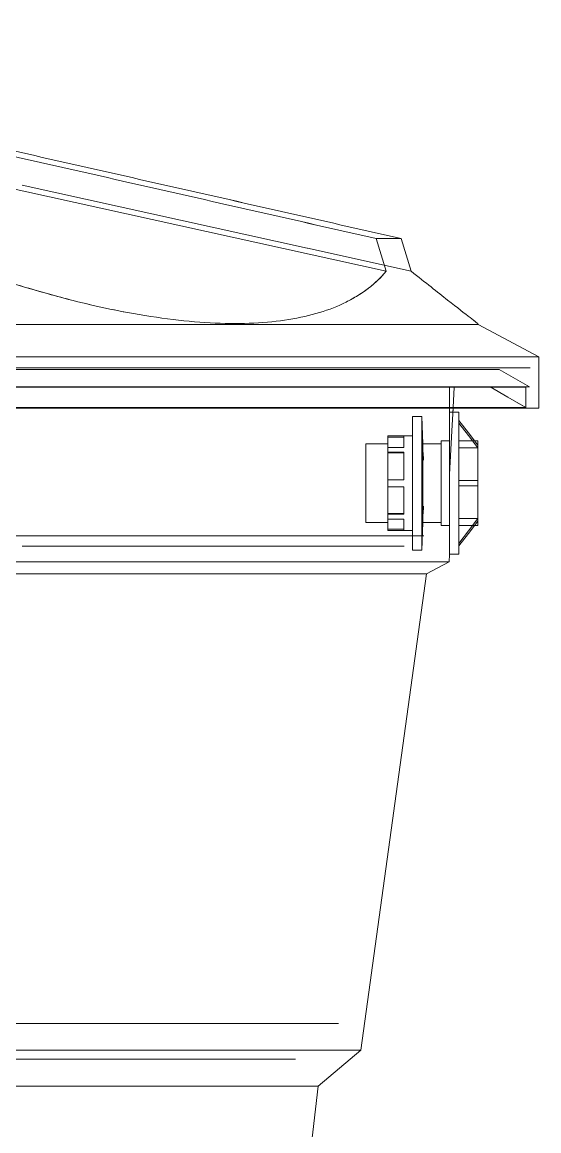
# Model space of a CAD drawing. Header units: metres. Extents: x 15 to 69.3, y -12.4 to 16.4.
# Drawn here: x 26.491 to 26.785, y 3.085 to 3.718 of the extents above; entities that cross this region are included whole.
import ezdxf

# ---------------------------------------------------------------- set-up
doc = ezdxf.new("R2010")
doc.units = ezdxf.units.M
doc.layers.add('P-PIPE', color=7, linetype='Continuous', lineweight=5)
doc.layers.add('P-SANR-FIXT', color=7, linetype='Continuous', lineweight=5)

# ---------------------------------------------------------------- blocks, each defined once
blk = doc.blocks.new('Caixa d_água de polietileno 1000 a 5000 Litros - Fortlev - 1000 L-3619391-AA')
at = {"layer": 'P-SANR-FIXT', "color": 8, "true_color": 0x808080}
for p, q in [((-14.42958, 3.68122), (-13.95491, 3.57611)), ((-13.9464, 3.59478), (-13.96064, 3.59478)), ((-13.90249, 3.54567), (-15.35312, 3.54567)), ((-13.90249, 3.54567), (-13.90268, 3.54625)), ((-13.86781, 3.52723), (-13.90249, 3.54567)), ((-13.86781, 3.52723), (-15.38781, 3.52723)), ((-13.86781, 3.49785), (-13.86781, 3.52723)), ((-13.87315, 3.51), (-13.89047, 3.52)), ((-13.86781, 3.49785), (-15.38781, 3.49785)), ((-13.91905, 3.41), (-13.91881, 3.41431)), ((-15.33657, 3.41), (-13.91905, 3.41)), ((-13.93192, 3.40319), (-13.91905, 3.41)), ((-13.93192, 3.40319), (-15.32369, 3.40319)), ((-13.96931, 3.13104), (-13.93192, 3.40319)), ((-15.2863, 3.13104), (-13.96931, 3.13104)), ((-13.99372, 3.11055), (-13.96931, 3.13104)), ((-13.99372, 3.11055), (-15.26189, 3.11055)), ((-14.01281, 2.94521), (-13.99372, 3.11055))]:
    blk.add_line(p, q, dxfattribs=at)
at = {"layer": 'P-SANR-FIXT', "color": 7, "true_color": 0xf9f9f9}
for p, q in [((-13.95491, 3.57611), (-14.17705, 3.6253)), ((-13.9464, 3.59478), (-13.96064, 3.59478)), ((-13.92962, 3.52), (-14.21816, 3.52)), ((-13.92798, 3.52), (-13.9296, 3.52)), ((-13.9286, 3.51), (-13.91869, 3.51)), ((-13.92787, 3.51), (-13.92859, 3.51)), ((-13.92074, 3.51), (-13.92787, 3.51)), ((-13.91851, 3.51), (-13.92074, 3.51)), ((-13.91881, 3.51), (-13.91602, 3.51)), ((-13.91602, 3.51), (-13.91881, 3.51)), ((-13.91881, 3.5098), (-13.91881, 3.49825)), ((-13.91881, 3.49825), (-13.91881, 3.5098)), ((-13.91603, 3.5098), (-13.91667, 3.49825)), ((-13.87519, 3.5098), (-13.87519, 3.49825)), ((-14.1409, 3.49785), (-14.22037, 3.49785)), ((-14.10601, 3.49785), (-14.1409, 3.49785)), ((-14.07377, 3.49785), (-14.10601, 3.49785)), ((-14.07313, 3.49785), (-14.07367, 3.49785)), ((-14.0424, 3.49785), (-14.07313, 3.49785)), ((-13.96418, 3.49785), (-14.04221, 3.49785)), ((-13.9431, 3.49785), (-13.96418, 3.49785)), ((-13.92946, 3.49785), (-13.9431, 3.49785)), ((-13.9291, 3.49785), (-13.92944, 3.49785)), ((-13.92126, 3.49785), (-13.92902, 3.49785)), ((-13.92122, 3.49825), (-13.9249, 3.49825)), ((-13.91863, 3.49785), (-13.92118, 3.49785)), ((-13.92002, 3.49825), (-13.92095, 3.49825)), ((-13.91635, 3.49785), (-13.91849, 3.49785)), ((-13.90942, 3.49825), (-13.91637, 3.49825)), ((-13.89669, 3.49825), (-13.9047, 3.49825)), ((-13.89155, 3.49825), (-13.89224, 3.49825)), ((-13.88663, 3.49825), (-13.89137, 3.49825)), ((-13.88122, 3.49825), (-13.88313, 3.49825)), ((-13.87948, 3.49825), (-13.88109, 3.49825)), ((-13.87519, 3.49825), (-13.8768, 3.49825)), ((-13.87519, 3.49825), (-13.87549, 3.49842)), ((-14.27343, 3.41), (-14.16259, 3.41)), ((-14.16235, 3.41), (-14.12664, 3.41)), ((-14.12664, 3.41), (-14.09493, 3.41)), ((-14.09493, 3.41), (-13.99214, 3.41)), ((-13.99214, 3.41), (-13.95666, 3.41)), ((-13.95666, 3.41), (-13.95224, 3.41)), ((-13.95198, 3.41), (-13.94736, 3.41)), ((-13.94722, 3.41), (-13.94575, 3.41)), ((-14.13574, 3.40319), (-14.16898, 3.40319)), ((-14.00368, 3.40319), (-14.13574, 3.40319)), ((-13.98489, 3.40319), (-14.00368, 3.40319)), ((-13.94841, 3.40319), (-13.98489, 3.40319)), ((-13.94677, 3.40319), (-13.94816, 3.40319)), ((-14.21224, 3.13104), (-14.04319, 3.13104)), ((-14.04314, 3.13104), (-14.02382, 3.13104)), ((-14.02382, 3.13104), (-14.00006, 3.13104)), ((-14.16258, 3.11055), (-14.2928, 3.11055)), ((-14.06481, 3.11055), (-14.16247, 3.11055)), ((-14.00866, 3.11055), (-14.06468, 3.11055))]:
    blk.add_line(p, q, dxfattribs=at)
at = {"layer": 'P-SANR-FIXT', "color": 254, "true_color": 0xd2d2d2}
for p, q in [((-13.99993, 3.58924), (-14.16259, 3.62523)), ((-14.16259, 3.62523), (-13.99993, 3.58924)), ((-13.94059, 3.57611), (-13.99982, 3.58921)), ((-13.99982, 3.58921), (-13.94059, 3.57611)), ((-13.90249, 3.54567), (-13.90368, 3.54567)), ((-13.90178, 3.5209), (-15.07453, 3.5209)), ((-13.90178, 3.5209), (-15.07453, 3.5209)), ((-13.89047, 3.52), (-14.34564, 3.52)), ((-13.87281, 3.5209), (-13.90178, 3.5209)), ((-13.87281, 3.5209), (-13.90178, 3.5209)), ((-14.33009, 3.5098), (-13.97033, 3.5098)), ((-13.97033, 3.5098), (-13.87519, 3.5098)), ((-13.87554, 3.51), (-13.87378, 3.51)), ((-13.87519, 3.49825), (-13.87519, 3.5098)), ((-13.87375, 3.51), (-13.87315, 3.51)), ((-13.9618, 3.49785), (-15.07445, 3.49785)), ((-13.92041, 3.49825), (-14.56781, 3.49825)), ((-13.87281, 3.49785), (-13.96162, 3.49785)), ((-13.90511, 3.49825), (-13.92014, 3.49825)), ((-13.91881, 3.49785), (-13.91881, 3.45995)), ((-13.91881, 3.49555), (-13.91881, 3.49785)), ((-13.91669, 3.49785), (-13.91683, 3.49548)), ((-13.91669, 3.49785), (-13.91667, 3.49825)), ((-13.87281, 3.49785), (-13.91635, 3.49785)), ((-13.89097, 3.49825), (-13.90484, 3.49825)), ((-13.88033, 3.49825), (-13.89081, 3.49825)), ((-13.87519, 3.49825), (-13.88018, 3.49825)), ((-13.86781, 3.49785), (-13.87255, 3.49785)), ((-13.95706, 3.42503), (-15.32221, 3.42503)), ((-14.02643, 3.42503), (-14.5958, 3.42503)), ((-14.00501, 3.42503), (-14.02643, 3.42503)), ((-13.98626, 3.42503), (-14.00501, 3.42503)), ((-13.97025, 3.42503), (-13.98626, 3.42503)), ((-13.95706, 3.42503), (-13.97025, 3.42503)), ((-13.93981, 3.42503), (-13.95706, 3.42503)), ((-13.94674, 3.42503), (-13.95706, 3.42503)), ((-13.93934, 3.42503), (-13.94674, 3.42503)), ((-13.93489, 3.42503), (-13.93934, 3.42503)), ((-13.9334, 3.42503), (-13.93489, 3.42503)), ((-13.9334, 3.42503), (-13.93406, 3.42503)), ((-13.9447, 3.41905), (-14.16261, 3.41905)), ((-14.06973, 3.41905), (-14.16261, 3.41905)), ((-13.9447, 3.41905), (-14.06973, 3.41905)), ((-14.00611, 3.14636), (-15.1396, 3.14636)), ((-14.00611, 3.14636), (-15.1396, 3.14636)), ((-13.98818, 3.14636), (-14.00606, 3.14636)), ((-13.98216, 3.14636), (-14.00606, 3.14636)), ((-13.98216, 3.14636), (-13.98818, 3.14636)), ((-14.01308, 3.12588), (-14.58329, 3.12588)), ((-14.01308, 3.12588), (-14.58329, 3.12588)), ((-14.00658, 3.12588), (-14.0129, 3.12588)), ((-14.00658, 3.12588), (-14.0129, 3.12588))]:
    blk.add_line(p, q, dxfattribs=at)
at = {"layer": 'P-SANR-FIXT', "color": 7, "true_color": 0xefefef}
for p, q in [((-14.04878, 3.54567), (-14.39045, 3.54567)), ((-13.90404, 3.54567), (-14.04852, 3.54567)), ((-13.8738, 3.52723), (-15.38781, 3.52723)), ((-13.86781, 3.52723), (-13.8738, 3.52723)), ((-15.0747, 3.52), (-13.92962, 3.52)), ((-15.0747, 3.52), (-13.92962, 3.52)), ((-13.92958, 3.52), (-13.92813, 3.52)), ((-13.92958, 3.52), (-13.92813, 3.52)), ((-13.89047, 3.52), (-13.92798, 3.52)), ((-14.56781, 3.51), (-13.93442, 3.51)), ((-14.04235, 3.51), (-14.48521, 3.51)), ((-13.94928, 3.51), (-14.04221, 3.51)), ((-13.93445, 3.51), (-13.94909, 3.51)), ((-13.91602, 3.51), (-13.93437, 3.51)), ((-13.93435, 3.51), (-13.90608, 3.51)), ((-13.91667, 3.49825), (-13.91603, 3.5098)), ((-13.91587, 3.51), (-13.90608, 3.51)), ((-13.90578, 3.51), (-13.89618, 3.51)), ((-13.90578, 3.51), (-13.89618, 3.51)), ((-13.89601, 3.51), (-13.8956, 3.51)), ((-13.89601, 3.51), (-13.8956, 3.51)), ((-13.8956, 3.51), (-13.88649, 3.51)), ((-13.88649, 3.51), (-13.8956, 3.51)), ((-13.88634, 3.51), (-13.87554, 3.51)), ((-13.87554, 3.51), (-13.88634, 3.51)), ((-13.87554, 3.51), (-13.87378, 3.51)), ((-13.87375, 3.51), (-13.87315, 3.51)), ((-13.92103, 3.49785), (-13.9291, 3.49785)), ((-13.91849, 3.49785), (-13.92094, 3.49785)), ((-13.91881, 3.49825), (-13.91881, 3.49785)), ((-13.91881, 3.49785), (-13.91881, 3.49825)), ((-13.91667, 3.49825), (-13.91669, 3.49785)), ((-13.87255, 3.49785), (-13.91641, 3.49785)), ((-13.90493, 3.49825), (-13.90942, 3.49825)), ((-13.89224, 3.49825), (-13.89669, 3.49825)), ((-13.88313, 3.49825), (-13.88663, 3.49825)), ((-13.8768, 3.49825), (-13.87948, 3.49825)), ((-13.94575, 3.41), (-13.91905, 3.41)), ((-13.93192, 3.40319), (-13.94669, 3.40319)), ((-14.00006, 3.13104), (-13.96931, 3.13104)), ((-13.99372, 3.11055), (-14.00854, 3.11055))]:
    blk.add_line(p, q, dxfattribs=at)
at = {"layer": 'P-SANR-FIXT', "color": 7, "true_color": 0xfcfcfc}
for p, q in [((-14.24328, 3.51), (-14.04213, 3.51)), ((-14.15309, 3.51), (-14.18506, 3.51)), ((-14.12272, 3.51), (-14.15307, 3.51)), ((-14.09408, 3.51), (-14.12271, 3.51)), ((-14.06726, 3.51), (-14.09407, 3.51)), ((-14.04236, 3.51), (-14.06725, 3.51)), ((-14.02487, 3.51), (-14.04222, 3.51)), ((-14.042, 3.51), (-14.02505, 3.51)), ((-14.02486, 3.51), (-13.96722, 3.51)), ((-14.01945, 3.51), (-14.02469, 3.51)), ((-13.99862, 3.51), (-14.01945, 3.51)), ((-13.97994, 3.51), (-13.99862, 3.51)), ((-13.96727, 3.51), (-13.97994, 3.51)), ((-13.96348, 3.51), (-13.96706, 3.51)), ((-13.96702, 3.51), (-13.95222, 3.51)), ((-13.95231, 3.51), (-13.96347, 3.51)), ((-13.94928, 3.51), (-13.95224, 3.51)), ((-13.95215, 3.51), (-13.94903, 3.51)), ((-13.9374, 3.51), (-13.94909, 3.51)), ((-13.94887, 3.51), (-13.93443, 3.51)), ((-13.93445, 3.51), (-13.9374, 3.51)), ((-13.9289, 3.51), (-13.93437, 3.51)), ((-13.93435, 3.51), (-13.92897, 3.51)), ((-13.91869, 3.51), (-13.91587, 3.51)), ((-13.91602, 3.51), (-13.91851, 3.51)), ((-13.90992, 3.5098), (-13.90728, 3.5098)), ((-13.9071, 3.5098), (-13.9047, 3.5098)), ((-13.89706, 3.5098), (-13.89207, 3.5098)), ((-13.88689, 3.5098), (-13.88309, 3.5098)), ((-13.87941, 3.5098), (-13.87691, 3.5098)), ((-14.07379, 3.49785), (-14.22044, 3.49785)), ((-14.13376, 3.49825), (-14.1498, 3.49825)), ((-14.10015, 3.49825), (-14.11544, 3.49825)), ((-14.07358, 3.49825), (-14.0827, 3.49825)), ((-14.04239, 3.49785), (-14.07368, 3.49785)), ((-14.06843, 3.49825), (-14.07346, 3.49825)), ((-14.03877, 3.49825), (-14.05288, 3.49825)), ((-13.92939, 3.49785), (-14.04222, 3.49785)), ((-14.01127, 3.49825), (-14.02265, 3.49825)), ((-13.98604, 3.49825), (-13.99759, 3.49825)), ((-13.97007, 3.49825), (-13.97188, 3.49825)), ((-13.96309, 3.49825), (-13.9698, 3.49825)), ((-13.94273, 3.49825), (-13.94986, 3.49825)), ((-13.92902, 3.49785), (-13.92936, 3.49785)), ((-13.9249, 3.49825), (-13.9291, 3.49825)), ((-13.91851, 3.49825), (-13.92002, 3.49825)), ((-13.91641, 3.49785), (-13.91863, 3.49785))]:
    blk.add_line(p, q, dxfattribs=at)
at = {"layer": 'P-SANR-FIXT', "color": 7, "true_color": 0xfefefe}
for p, q in [((-14.17046, 3.5098), (-14.16029, 3.5098)), ((-14.16029, 3.5098), (-14.15295, 3.5098)), ((-14.15288, 3.5098), (-14.13332, 3.5098)), ((-14.13332, 3.5098), (-14.11823, 3.5098)), ((-14.11823, 3.5098), (-14.10082, 3.5098)), ((-14.10082, 3.5098), (-14.09413, 3.5098)), ((-14.09394, 3.5098), (-14.08555, 3.5098)), ((-14.08555, 3.5098), (-14.06916, 3.5098)), ((-14.06916, 3.5098), (-14.0672, 3.5098)), ((-14.06715, 3.5098), (-14.06348, 3.5098)), ((-14.06348, 3.5098), (-14.05486, 3.5098)), ((-14.05486, 3.5098), (-14.0422, 3.5098)), ((-14.04203, 3.5098), (-14.03994, 3.5098)), ((-14.03994, 3.5098), (-14.02719, 3.5098)), ((-14.02719, 3.5098), (-14.02489, 3.5098)), ((-14.02461, 3.5098), (-14.01923, 3.5098)), ((-14.01918, 3.5098), (-14.00171, 3.5098)), ((-14.00129, 3.5098), (-13.99838, 3.5098)), ((-13.99834, 3.5098), (-13.98664, 3.5098)), ((-13.98664, 3.5098), (-13.9842, 3.5098)), ((-13.98391, 3.5098), (-13.97988, 3.5098)), ((-13.97975, 3.5098), (-13.97635, 3.5098)), ((-13.97609, 3.5098), (-13.9673, 3.5098)), ((-13.96705, 3.5098), (-13.96342, 3.5098)), ((-13.96339, 3.5098), (-13.96211, 3.5098)), ((-13.96211, 3.5098), (-13.95378, 3.5098)), ((-13.95365, 3.5098), (-13.94902, 3.5098)), ((-13.94899, 3.5098), (-13.94318, 3.5098)), ((-13.94318, 3.5098), (-13.94232, 3.5098)), ((-13.94211, 3.5098), (-13.93518, 3.5098)), ((-13.93518, 3.5098), (-13.93439, 3.5098)), ((-13.93438, 3.5098), (-13.92928, 3.5098)), ((-13.92903, 3.5098), (-13.92868, 3.5098)), ((-13.9249, 3.5098), (-13.92095, 3.5098)), ((-13.9185, 3.5098), (-13.91696, 3.5098)), ((-13.91663, 3.5098), (-13.91573, 3.5098))]:
    blk.add_line(p, q, dxfattribs=at)
at = {"layer": 'P-SANR-FIXT', "color": 7, "true_color": 0xfdfdfd}
for p, q in [((-13.92849, 3.5098), (-13.92773, 3.5098)), ((-13.92771, 3.5098), (-13.9249, 3.5098)), ((-13.92095, 3.5098), (-13.92051, 3.5098)), ((-13.92046, 3.5098), (-13.9185, 3.5098)), ((-13.91573, 3.5098), (-13.90992, 3.5098)), ((-13.9047, 3.5098), (-13.89994, 3.5098)), ((-13.89967, 3.5098), (-13.89706, 3.5098)), ((-13.89207, 3.5098), (-13.88689, 3.5098)), ((-13.88309, 3.5098), (-13.87941, 3.5098)), ((-13.87691, 3.5098), (-13.87545, 3.5098)), ((-14.1498, 3.49825), (-14.16931, 3.49825)), ((-14.12625, 3.49825), (-14.13376, 3.49825)), ((-14.11544, 3.49825), (-14.12625, 3.49825)), ((-14.09417, 3.49825), (-14.10015, 3.49825)), ((-14.0827, 3.49825), (-14.09394, 3.49825)), ((-14.05288, 3.49825), (-14.06843, 3.49825)), ((-14.02265, 3.49825), (-14.03877, 3.49825)), ((-14.00851, 3.49825), (-14.01127, 3.49825)), ((-13.99759, 3.49825), (-14.00851, 3.49825)), ((-13.97188, 3.49825), (-13.98604, 3.49825)), ((-13.96215, 3.49825), (-13.96309, 3.49825)), ((-13.94986, 3.49825), (-13.96211, 3.49825)), ((-13.92943, 3.49825), (-13.94273, 3.49825)), ((-13.9291, 3.49825), (-13.92943, 3.49825)), ((-13.91637, 3.49825), (-13.91851, 3.49825))]:
    blk.add_line(p, q, dxfattribs=at)
at = {"layer": 'P-SANR-FIXT', "color": 7, "true_color": 0xf9f9f9, "flags": 128}
for points in [[(-13.95495, 3.57624), (-13.95778, 3.58544), (-13.96064, 3.59478)], [(-13.87554, 3.51), (-13.87537, 3.5099), (-13.87519, 3.5098)]]:
    blk.add_lwpolyline(points, dxfattribs=at)
at = {"layer": 'P-SANR-FIXT', "color": 8, "true_color": 0x808080, "flags": 128}
for points in [[(-13.96064, 3.59478), (-13.95778, 3.58544), (-13.95491, 3.57611)], [(-13.94059, 3.57611), (-13.9435, 3.58544), (-13.9464, 3.59478)], [(-13.91881, 3.45995), (-13.91741, 3.48498), (-13.91669, 3.49785)]]:
    blk.add_lwpolyline(points, dxfattribs=at)
at = {"layer": 'P-SANR-FIXT', "color": 254, "true_color": 0xd2d2d2, "flags": 128}
for points in [[(-13.9464, 3.59478), (-13.9435, 3.58544), (-13.94059, 3.57611)], [(-13.87519, 3.5098), (-13.87537, 3.5099), (-13.87554, 3.51)]]:
    blk.add_lwpolyline(points, dxfattribs=at)
at = {"layer": 'P-SANR-FIXT', "color": 7, "true_color": 0xefefef, "flags": 128}
for points in [[(-13.87549, 3.49842), (-13.8854, 3.50413), (-13.8956, 3.51)], [(-13.8956, 3.51), (-13.8854, 3.50413), (-13.87519, 3.49825)]]:
    blk.add_lwpolyline(points, dxfattribs=at)
at = {"layer": 'P-SANR-FIXT', "color": 8, "true_color": 0x808080}
for points, knots in [([(-14.50431, 3.71841), (-14.49317, 3.71584), (-14.47077, 3.71071), (-14.4369, 3.703), (-14.40864, 3.69656), (-14.38603, 3.69141), (-14.36904, 3.68755), (-14.35204, 3.68369), (-14.3294, 3.67854), (-14.30107, 3.6721), (-14.26705, 3.66437), (-14.19901, 3.64891), (-14.11957, 3.63087), (-14.02877, 3.61025), (-13.98334, 3.59994), (-13.96064, 3.59478)], [0, 0, 0, 0, 0.0625, 0.125, 0.1875, 0.21875, 0.25, 0.28125, 0.3125, 0.375, 0.4375, 0.5, 0.75, 0.875, 1, 1, 1, 1]), ([(-13.9464, 3.59478), (-13.96915, 3.59994), (-14.01463, 3.61025), (-14.08289, 3.62572), (-14.15115, 3.64118), (-14.20806, 3.65406), (-14.25361, 3.66437), (-14.28778, 3.6721), (-14.31627, 3.67854), (-14.33908, 3.68369), (-14.35618, 3.68755), (-14.3733, 3.69141), (-14.39616, 3.69656), (-14.42473, 3.703), (-14.45903, 3.71071), (-14.482, 3.71584), (-14.49352, 3.71841)], [0, 0, 0, 0, 0.125, 0.25, 0.375, 0.5, 0.5625, 0.625, 0.6875, 0.71875, 0.75, 0.78125, 0.8125, 0.875, 0.9375, 1, 1, 1, 1]), ([(-13.95491, 3.57611), (-13.96085, 3.56899), (-13.9761, 3.55721), (-14.00894, 3.54717), (-14.05111, 3.54515), (-14.0972, 3.5507), (-14.14378, 3.56148), (-14.17355, 3.57077), (-14.18877, 3.57611)], [0, 0, 0, 0, 0.181818, 0.363636, 0.545455, 0.727273, 0.863636, 1, 1, 1, 1]), ([(-13.90268, 3.54625), (-13.90268, 3.54625), (-13.9056, 3.54851), (-13.9164, 3.55691), (-13.92902, 3.56687), (-13.93654, 3.57286), (-13.94059, 3.57611)], [0, 0, 0, 0, 0.333333, 0.666667, 0.833333, 1, 1, 1, 1]), ([(-13.91881, 3.45995), (-13.91881, 3.4563), (-13.91881, 3.45097), (-13.91881, 3.44496), (-13.91881, 3.4416), (-13.91881, 3.43915), (-13.91881, 3.43674), (-13.91881, 3.43437), (-13.91881, 3.43208), (-13.91881, 3.42988), (-13.91881, 3.42776), (-13.91881, 3.42571), (-13.91881, 3.42376), (-13.91881, 3.42199), (-13.91881, 3.42068), (-13.91881, 3.41995), (-13.91881, 3.41974)], [0, 0, 0, 0, 0.1666667, 0.25, 0.2916667, 0.3333333, 0.375, 0.4166667, 0.4583333, 0.5, 0.5416667, 0.5833333, 0.625, 0.6666667, 0.7083333, 0.7252015, 0.7252015, 0.7252015, 0.7252015]), ([(-13.91881, 3.4191), (-13.91881, 3.41902), (-13.91881, 3.41845), (-13.91881, 3.41747), (-13.91881, 3.41673), (-13.91881, 3.41641)], [0.74286169, 0.74286169, 0.74286169, 0.74286169, 0.75, 0.79166667, 0.83333333, 0.83333333, 0.83333333, 0.83333333])]:
    blk.add_open_spline(points, degree=3, knots=knots, dxfattribs=at)
at = {"layer": 'P-SANR-FIXT', "color": 254, "true_color": 0xd2d2d2}
for points, knots in [([(-14.49352, 3.71841), (-14.482, 3.71584), (-14.45903, 3.71071), (-14.42473, 3.703), (-14.39616, 3.69656), (-14.3733, 3.69141), (-14.35618, 3.68755), (-14.33908, 3.68369), (-14.31627, 3.67854), (-14.28778, 3.6721), (-14.25361, 3.66437), (-14.18528, 3.64891), (-14.10564, 3.63087), (-14.01463, 3.61025), (-13.96915, 3.59994), (-13.9464, 3.59478)], [0, 0, 0, 0, 0.0625, 0.125, 0.1875, 0.21875, 0.25, 0.28125, 0.3125, 0.375, 0.4375, 0.5, 0.75, 0.875, 1, 1, 1, 1]), ([(-13.94059, 3.57611), (-13.93654, 3.57286), (-13.92902, 3.56687), (-13.9164, 3.55691), (-13.90776, 3.55019), (-13.9045, 3.54766), (-13.90377, 3.54709)], [0, 0, 0, 0, 0.1666667, 0.3333333, 0.6666667, 0.8333333, 0.8333333, 0.8333333, 0.8333333])]:
    blk.add_open_spline(points, degree=3, knots=knots, dxfattribs=at)
at = {"layer": 'P-SANR-FIXT', "color": 7, "true_color": 0xf9f9f9}
blk.add_open_spline([(-14.09687, 3.62571), (-14.11957, 3.63087), (-14.16496, 3.64118), (-14.22169, 3.65406), (-14.26705, 3.66437), (-14.28973, 3.66952), (-14.30107, 3.6721)], degree=3, knots=[0.25, 0.25, 0.25, 0.25, 0.375, 0.5, 0.5625, 0.625, 0.625, 0.625, 0.625], dxfattribs=at)
for points in [[(-14.02876, 3.61025), (-14.05147, 3.6154), (-14.07417, 3.62056), (-14.09687, 3.62571)], [(-13.96064, 3.59478), (-13.98334, 3.59994), (-14.00605, 3.60509), (-14.02876, 3.61025)], [(-13.96105, 3.56973), (-13.95998, 3.5707), (-13.95894, 3.5717), (-13.95795, 3.57272)], [(-13.9577, 3.57298), (-13.95726, 3.57345), (-13.95682, 3.57392), (-13.9564, 3.57439)], [(-13.95618, 3.57463), (-13.95575, 3.57512), (-13.95532, 3.57561), (-13.95491, 3.57611)], [(-13.9657, 3.56589), (-13.96549, 3.56605), (-13.96529, 3.5662), (-13.96508, 3.56636)], [(-13.96508, 3.56636), (-13.96497, 3.56645), (-13.96486, 3.56654), (-13.96474, 3.56662)], [(-13.96454, 3.56678), (-13.96433, 3.56695), (-13.96411, 3.56712), (-13.9639, 3.56729)], [(-13.96368, 3.56747), (-13.9634, 3.5677), (-13.96313, 3.56793), (-13.96285, 3.56816)], [(-13.96272, 3.56827), (-13.96246, 3.56849), (-13.9622, 3.56871), (-13.96195, 3.56893)], [(-13.96177, 3.56909), (-13.9616, 3.56924), (-13.96143, 3.56939), (-13.96126, 3.56954)], [(-13.9688, 3.56368), (-13.96868, 3.56376), (-13.96855, 3.56385), (-13.96843, 3.56393)], [(-13.96761, 3.5645), (-13.96749, 3.56458), (-13.96738, 3.56466), (-13.96727, 3.56474)], [(-13.96708, 3.56488), (-13.96696, 3.56496), (-13.96685, 3.56504), (-13.96673, 3.56513)], [(-13.96651, 3.56529), (-13.96624, 3.56548), (-13.96598, 3.56568), (-13.96572, 3.56588)]]:
    blk.add_open_spline(points, degree=3, dxfattribs=at)
at = {"layer": 'P-SANR-FIXT', "color": 7, "true_color": 0xefefef}
for points in [[(-14.18877, 3.57611), (-14.17863, 3.57255), (-14.16862, 3.5693), (-14.15881, 3.56636)], [(-13.99292, 3.55251), (-13.98746, 3.55418), (-13.9824, 3.55617), (-13.97776, 3.55848)], [(-14.10246, 3.55252), (-14.09355, 3.55085), (-14.0849, 3.54951), (-14.07655, 3.54851)], [(-14.07655, 3.54851), (-14.06821, 3.5475), (-14.06017, 3.54683), (-14.05246, 3.5465)], [(-14.03039, 3.5465), (-14.02339, 3.54683), (-14.01675, 3.5475), (-14.0105, 3.54851)], [(-14.0105, 3.54851), (-14.00425, 3.54951), (-13.99838, 3.55085), (-13.99292, 3.55251)], [(-14.05246, 3.5465), (-14.04476, 3.54616), (-14.03739, 3.54616), (-14.03039, 3.5465)]]:
    blk.add_open_spline(points, degree=3, dxfattribs=at)
for points, knots in [([(-14.15881, 3.56636), (-14.14899, 3.56342), (-14.12973, 3.55816), (-14.11138, 3.55418), (-14.10246, 3.55252)], [0.0909209, 0.0909209, 0.0909209, 0.0909209, 0.1818182, 0.2727162, 0.2727162, 0.2727162, 0.2727162]), ([(-13.97776, 3.55848), (-13.97544, 3.55964), (-13.97258, 3.56123), (-13.9699, 3.56295), (-13.96931, 3.56334)], [0.81818182, 0.81818182, 0.81818182, 0.81818182, 0.86363636, 0.87673696, 0.87673696, 0.87673696, 0.87673696]), ([(-13.91881, 3.4262), (-13.91881, 3.42671), (-13.91881, 3.42793), (-13.91881, 3.42945), (-13.91881, 3.43045), (-13.91881, 3.43073)], [0.42638794, 0.42638794, 0.42638794, 0.42638794, 0.45833333, 0.5, 0.51603099, 0.51603099, 0.51603099, 0.51603099]), ([(-13.91881, 3.41641), (-13.91881, 3.41673), (-13.91881, 3.41747), (-13.91881, 3.41882), (-13.91881, 3.4201), (-13.91881, 3.42118), (-13.91881, 3.42229), (-13.91881, 3.42377), (-13.91881, 3.42518), (-13.91881, 3.42598), (-13.91881, 3.4261)], [0.1666667, 0.1666667, 0.1666667, 0.1666667, 0.2083333, 0.25, 0.2916667, 0.3125, 0.3333333, 0.375, 0.4166667, 0.4244677, 0.4244677, 0.4244677, 0.4244677])]:
    blk.add_open_spline(points, degree=3, knots=knots, dxfattribs=at)
at = {"layer": 'P-SANR-FIXT', "color": 8, "true_color": 0x808080}
for points in [[(-13.90377, 3.54709), (-13.90304, 3.54653), (-13.90268, 3.54625), (-13.90268, 3.54625)], [(-13.91881, 3.41462), (-13.91881, 3.41445), (-13.91881, 3.41435), (-13.91881, 3.41431)]]:
    blk.add_open_spline(points, degree=3, dxfattribs=at)
at = {"layer": 'P-SANR-FIXT', "color": 254, "true_color": 0xd2d2d2}
blk.add_open_spline([(-13.91881, 3.41956), (-13.91881, 3.4194), (-13.91881, 3.41925), (-13.91881, 3.4191)], degree=3, dxfattribs=at)
blk = doc.blocks.new('Adaptador Soldavel com Anel para Caixa Dagua - Fortlev - Standard-3592034-AA')
at = {"layer": 'P-PIPE', "color": 253, "true_color": 0xa6a6a6}
for p, q in [((-13.93461, 3.49318), (-13.93992, 3.49318)), ((-13.93992, 3.49318), (-13.93992, 3.455)), ((-13.93398, 3.47749), (-13.93461, 3.49318)), ((-13.93461, 3.49318), (-13.93461, 3.455)), ((-13.91682, 3.49555), (-13.91881, 3.49555)), ((-13.91881, 3.49555), (-13.91881, 3.455)), ((-13.96658, 3.47746), (-13.96658, 3.455)), ((-13.95387, 3.47749), (-13.96657, 3.47749)), ((-13.93992, 3.48209), (-13.95387, 3.48209)), ((-13.95387, 3.48209), (-13.95387, 3.48202)), ((-13.95387, 3.48124), (-13.95387, 3.48202)), ((-13.95387, 3.48202), (-13.94487, 3.48202)), ((-13.95387, 3.48124), (-13.95387, 3.47559)), ((-13.94487, 3.48124), (-13.95387, 3.48124)), ((-13.94487, 3.4755), (-13.94487, 3.48202)), ((-13.92361, 3.47749), (-13.93398, 3.47749)), ((-13.93398, 3.455), (-13.93398, 3.47749)), ((-13.91881, 3.47921), (-13.92361, 3.47921)), ((-13.92361, 3.47921), (-13.92361, 3.455)), ((-13.95387, 3.4755), (-13.95387, 3.47271)), ((-13.94487, 3.4755), (-13.95387, 3.4755)), ((-13.95387, 3.47238), (-13.95387, 3.47271)), ((-13.95387, 3.47271), (-13.94487, 3.47271)), ((-13.95387, 3.47238), (-13.95387, 3.45699)), ((-13.94487, 3.47238), (-13.95387, 3.47238)), ((-13.94487, 3.45698), (-13.94487, 3.47271)), ((-13.93361, 3.4682), (-13.93378, 3.4725)), ((-13.96658, 3.455), (-13.96658, 3.43251)), ((-13.95387, 3.45698), (-13.95387, 3.455)), ((-13.94487, 3.45698), (-13.95387, 3.45698)), ((-13.95387, 3.455), (-13.95387, 3.45302)), ((-13.95387, 3.45302), (-13.94487, 3.45302)), ((-13.95387, 3.45301), (-13.95387, 3.4477)), ((-13.94487, 3.43729), (-13.94487, 3.45302)), ((-13.93992, 3.455), (-13.93992, 3.41682)), ((-13.93461, 3.455), (-13.93461, 3.41682)), ((-13.93398, 3.43251), (-13.93398, 3.455)), ((-13.92361, 3.455), (-13.92361, 3.43079)), ((-13.91881, 3.455), (-13.91881, 3.41988)), ((-13.95387, 3.44766), (-13.95387, 3.43762)), ((-13.93378, 3.4375), (-13.93361, 3.4418)), ((-13.95387, 3.43729), (-13.95387, 3.43762)), ((-13.94487, 3.43762), (-13.95387, 3.43762)), ((-13.95387, 3.43729), (-13.95387, 3.4345)), ((-13.94487, 3.43729), (-13.95387, 3.43729)), ((-13.95387, 3.4345), (-13.94487, 3.4345)), ((-13.95387, 3.43441), (-13.95387, 3.42876)), ((-13.94487, 3.42798), (-13.94487, 3.4345)), ((-13.96658, 3.43251), (-13.95387, 3.43251)), ((-13.95387, 3.42798), (-13.95387, 3.42876)), ((-13.94487, 3.42876), (-13.95387, 3.42876)), ((-13.95387, 3.42798), (-13.95387, 3.42791)), ((-13.94487, 3.42798), (-13.95387, 3.42798)), ((-13.95387, 3.42791), (-13.93992, 3.42791)), ((-13.93461, 3.41682), (-13.93398, 3.43251)), ((-13.93398, 3.43251), (-13.92361, 3.43251)), ((-13.92361, 3.43079), (-13.91881, 3.43079)), ((-13.93992, 3.41682), (-13.93461, 3.41682)), ((-13.91881, 3.41933), (-13.91881, 3.41625)), ((-13.91881, 3.41467), (-13.91881, 3.41445))]:
    blk.add_line(p, q, dxfattribs=at)
at = {"layer": 'P-PIPE'}
for p, q in [((-13.91341, 3.49555), (-13.91682, 3.49555)), ((-13.91341, 3.49085), (-13.91341, 3.49555)), ((-13.91341, 3.49085), (-13.91341, 3.48935)), ((-13.91341, 3.4565), (-13.91341, 3.48935)), ((-13.90261, 3.47921), (-13.91341, 3.47921)), ((-13.90261, 3.47668), (-13.90261, 3.47921)), ((-13.91341, 3.47518), (-13.90261, 3.47518)), ((-13.90261, 3.47668), (-13.90261, 3.47518)), ((-13.90261, 3.4565), (-13.90261, 3.47518)), ((-13.91341, 3.4565), (-13.91341, 3.455)), ((-13.91341, 3.455), (-13.91341, 3.4535)), ((-13.91341, 3.42065), (-13.91341, 3.4535)), ((-13.90261, 3.4565), (-13.90261, 3.455)), ((-13.90261, 3.455), (-13.90261, 3.4535)), ((-13.90261, 3.43482), (-13.90261, 3.4535)), ((-13.90261, 3.43482), (-13.91341, 3.43482)), ((-13.90261, 3.43482), (-13.90261, 3.43332)), ((-13.90261, 3.43079), (-13.90261, 3.43332)), ((-13.91341, 3.43079), (-13.90261, 3.43079)), ((-13.91341, 3.42065), (-13.91341, 3.41915)), ((-13.91881, 3.41988), (-13.91881, 3.41933)), ((-13.91881, 3.41625), (-13.91881, 3.41467)), ((-13.91881, 3.41445), (-13.91341, 3.41445)), ((-13.91341, 3.41445), (-13.91341, 3.41915))]:
    blk.add_line(p, q, dxfattribs=at)
at = {"layer": 'P-PIPE', "color": 254, "true_color": 0xdfdfdf}
for p, q in [((-13.91881, 3.455), (-13.91881, 3.46127)), ((-13.91881, 3.44298), (-13.91881, 3.455)), ((-13.91881, 3.43788), (-13.91881, 3.44289)), ((-13.91881, 3.43079), (-13.91881, 3.43462)), ((-13.91881, 3.43058), (-13.91881, 3.42641)), ((-13.91881, 3.42632), (-13.91881, 3.41988))]:
    blk.add_line(p, q, dxfattribs=at)
at = {"layer": 'P-PIPE', "flags": 128}
for points in [[(-13.90261, 3.47668), (-13.90801, 3.48376), (-13.91341, 3.49085)], [(-13.91341, 3.48935), (-13.90801, 3.48226), (-13.90261, 3.47518)], [(-13.90261, 3.4565), (-13.90801, 3.4565), (-13.91341, 3.4565)], [(-13.91341, 3.4535), (-13.90801, 3.4535), (-13.90261, 3.4535)], [(-13.90261, 3.43482), (-13.90801, 3.42774), (-13.91341, 3.42065)], [(-13.91341, 3.41915), (-13.90801, 3.42624), (-13.90261, 3.43332)]]:
    blk.add_lwpolyline(points, dxfattribs=at)

msp = doc.modelspace()

# ---------------------------------------------------------------- block references
at = {"layer": 'P-PIPE', "color": 253, "true_color": 0xa6a6a6}
msp.add_blockref('Adaptador Soldavel com Anel para Caixa Dagua - Fortlev - Standard-3592034-AA', (40.65314, 0), dxfattribs=at)
at = {"layer": 'P-SANR-FIXT', "color": 254, "true_color": 0xd2d2d2}
msp.add_blockref('Caixa d_água de polietileno 1000 a 5000 Litros - Fortlev - 1000 L-3619391-AA', (40.65314, 0), dxfattribs=at)

doc.saveas('drawing.dxf')
